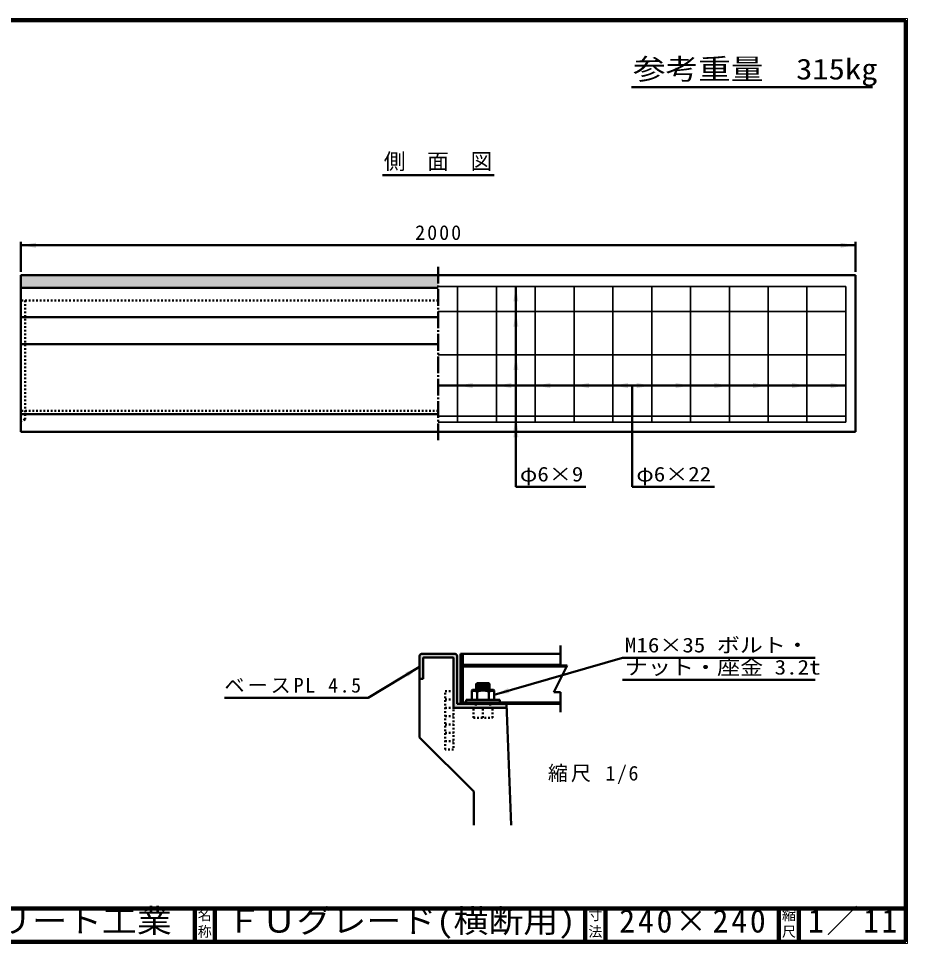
# Model space of a CAD drawing. Units: millimetres, scale not verified, with parts at other scales. Extents: x 100 to 4105, y 100 to 2870.
# Drawn here: x 1442 to 4105, y 100 to 2870 of the extents above; entities that cross this region are included whole.
import ezdxf
from ezdxf.enums import TextEntityAlignment as Align

# ---------------------------------------------------------------- set-up
doc = ezdxf.new("R2010")
doc.units = ezdxf.units.MM
doc.header["$LTSCALE"] = 5
doc.linetypes.add('USER1', pattern=[2.2, 1, -1.2])
doc.linetypes.add('USER2', pattern=[13.4, 10, -1.2, 1, -1.2])
doc.layers.add('V-nasSTD', color=7, linetype='Continuous', lineweight=50)
doc.styles.add('ＭＳ ゴシック', font='')
doc.styles.get('ＭＳ ゴシック').set_extended_font_data('MS Gothic')

msp = doc.modelspace()

# ---------------------------------------------------------------- hatches: boundary and pattern name
at = {"layer": 'V-nasSTD'}
for points in [[(1494.499, 2198.464), (1449.499, 2190.964), (1494.499, 2183.464)], [(3904.499, 2183.464), (3949.499, 2190.964), (3904.499, 2198.464)], [(1449.499, 2063.86), (2699.499, 2063.86), (2699.499, 2100.964), (1449.499, 2100.964), (1449.499, 1632.214)], [(2924.504, 2022.57), (2932.004, 2067.57), (2939.504, 2022.57)], [(2924.504, 1947.57), (2932.004, 1992.57), (2939.504, 1947.57)], [(2924.504, 1817.57), (2932.004, 1862.57), (2939.504, 1817.57)], [(2802.624, 1763.338), (2757.624, 1770.838), (2802.624, 1778.338)], [(2918.874, 1763.338), (2873.874, 1770.838), (2918.874, 1778.338)], [(3035.124, 1763.338), (2990.124, 1770.838), (3035.124, 1778.338)], [(3151.374, 1763.338), (3106.374, 1770.838), (3151.374, 1778.338)], [(3267.624, 1763.338), (3222.624, 1770.838), (3267.624, 1778.338)], [(3293.874, 1778.338), (3338.874, 1770.838), (3293.874, 1763.338)], [(3410.124, 1778.338), (3455.124, 1770.838), (3410.124, 1763.338)], [(3526.374, 1778.338), (3571.374, 1770.838), (3526.374, 1763.338)], [(3642.624, 1778.338), (3687.624, 1770.838), (3642.624, 1763.338)], [(3758.874, 1778.338), (3803.874, 1770.838), (3758.874, 1763.338)], [(3875.124, 1778.338), (3920.124, 1770.838), (3875.124, 1763.338)], [(2924.504, 1634.106), (2932.004, 1679.106), (2939.504, 1634.106)], [(2924.504, 1615.964), (2932.004, 1660.964), (2939.504, 1615.964)], [(2654.73, 892.258), (2643.48, 892.258), (2643.48, 961.008, -0.41421), (2649.73, 967.258), (2749.73, 967.258, -0.41421), (2755.98, 961.008), (2755.98, 817.258), (2903.48, 817.258), (2903.94, 806.008), (2744.73, 806.008), (2744.73, 955.383, 0.41421), (2744.105, 956.008), (2655.355, 956.008, 0.41421), (2654.73, 955.383)], [(2608.833, 898.739), (2601.08, 911.58), (2643.48, 928.418)], [(2912.545, 850.028), (2867.23, 844.758), (2908.387, 864.44)]]:
    msp.add_hatch(color=256, dxfattribs=at).paths.add_polyline_path(points)

# ---------------------------------------------------------------- linework, layer by layer
at = {"layer": 'V-nasSTD', "lineweight": 100}
for p, q in [((4100, 2865), (105, 2865)), ((4100, 105), (4100, 2865)), ((105, 205), (4100, 205)), ((1970, 205), (1970, 105)), ((2030, 205), (2030, 105)), ((3140, 205), (3140, 105)), ((3200, 205), (3200, 105)), ((3720, 205), (3720, 105)), ((3780, 205), (3780, 105)), ((105, 105), (4100, 105))]:
    msp.add_line(p, q, dxfattribs=at)
at = {"layer": 'V-nasSTD'}
for p, q in [((3278.536, 2664.753), (4000.536, 2664.753)), ((2532.499, 2400.964), (2866.499, 2400.964)), ((1449.499, 2200.964), (1449.499, 2110.964)), ((3949.499, 2190.964), (1449.499, 2190.964)), ((3949.499, 2200.964), (3949.499, 2110.964)), ((3949.499, 2100.964), (1449.499, 2100.964)), ((2699.499, 2100.964), (1449.499, 2100.964)), ((1449.499, 2100.964), (1449.499, 2063.86)), ((3949.499, 1632.214), (3949.499, 2100.964)), ((1449.499, 2063.86), (2699.499, 2063.86)), ((1449.499, 1632.214), (1449.499, 2063.86)), ((2932.004, 2067.57), (2932.004, 1467.57)), ((2699.499, 1975.964), (1449.499, 1975.964)), ((2699.499, 1894.714), (1449.499, 1894.714)), ((3920.124, 1770.838), (2699.499, 1770.838)), ((3280.749, 1770.838), (3280.749, 1467.57)), ((2699.499, 1685.339), (1449.499, 1685.339)), ((1449.499, 1632.214), (3949.499, 1632.214)), ((2932.004, 1467.57), (3142.004, 1467.57)), ((3280.749, 1467.57), (3526.749, 1467.57)), ((3065.98, 992.258), (3065.98, 932.258)), ((2643.48, 892.258), (2643.48, 961.008)), ((2643.48, 961.008), (2643.48, 892.258)), ((2749.73, 967.258), (2649.73, 967.258)), ((2649.73, 967.258), (2749.73, 967.258)), ((2654.73, 955.383), (2654.73, 892.258)), ((2654.73, 955.383), (2654.73, 892.258)), ((2744.105, 956.008), (2655.355, 956.008)), ((2744.105, 956.008), (2655.355, 956.008)), ((2744.73, 955.383), (2744.73, 806.008)), ((2744.73, 806.008), (2744.73, 955.383)), ((2755.98, 961.008), (2755.98, 817.258)), ((2755.98, 961.008), (2755.98, 817.258)), ((2765.98, 967.258), (2765.98, 817.258)), ((3065.98, 967.258), (2765.98, 967.258)), ((2773.48, 967.258), (2773.48, 817.258)), ((3251.55, 955.655), (2867.23, 844.758)), ((3251.55, 955.655), (3828.55, 955.655)), ((2489.385, 835.386), (2643.48, 928.418)), ((3065.98, 934.258), (2773.48, 934.258)), ((3084.73, 929.758), (2773.48, 929.758)), ((3085.98, 932.258), (3045.98, 852.258)), ((3085.98, 932.258), (3065.98, 932.258)), ((2643.48, 892.258), (2643.48, 717.258)), ((2654.73, 892.258), (2643.48, 892.258)), ((2654.73, 892.258), (2643.48, 892.258)), ((3251.55, 889.298), (3828.55, 889.298)), ((2802.23, 859.758), (2799.73, 857.258)), ((2802.23, 859.758), (2864.73, 859.758)), ((2815.98, 879.758), (2813.48, 877.258)), ((2813.48, 859.758), (2813.48, 877.258)), ((2813.48, 875.457), (2853.48, 874.06)), ((2813.48, 870.457), (2853.48, 869.06)), ((2813.48, 865.457), (2853.48, 864.06)), ((2813.48, 860.457), (2833.48, 859.758)), ((2815.98, 879.758), (2850.98, 879.758)), ((2850.98, 879.758), (2853.48, 877.258)), ((2853.48, 877.258), (2853.48, 859.758)), ((2864.73, 859.758), (2867.23, 857.258)), ((2059.385, 835.386), (2489.385, 835.386)), ((2799.73, 857.258), (2799.73, 829.758)), ((2815.98, 854.776), (2815.98, 829.758)), ((2850.98, 854.77), (2850.98, 829.758)), ((2867.23, 857.258), (2867.23, 829.758)), ((3065.98, 852.258), (3045.98, 852.258)), ((3065.98, 852.258), (3065.98, 792.258)), ((2903.94, 806.008), (2744.73, 806.008)), ((2903.94, 806.008), (2744.73, 806.008)), ((3065.98, 817.258), (2755.98, 817.258)), ((2755.98, 817.258), (2903.48, 817.258)), ((3065.98, 821.758), (2773.48, 821.758)), ((2783.48, 829.758), (2883.48, 829.758)), ((2783.48, 829.758), (2783.48, 821.758)), ((2852.355, 829.758), (2812.355, 829.758)), ((2883.48, 829.758), (2883.48, 821.758)), ((2903.48, 817.258), (2918.303, 454.758)), ((2903.48, 817.258), (2903.94, 806.008)), ((2643.48, 717.258), (2805.98, 554.758)), ((2805.98, 554.758), (2805.98, 454.758))]:
    msp.add_line(p, q, dxfattribs=at)
at = {"layer": 'V-nasSTD', "linetype": 'USER2'}
msp.add_line((2699.499, 1607.214), (2699.499, 2125.964), dxfattribs=at)
at = {"layer": 'V-nasSTD', "lineweight": 35}
for p, q in [((3920.124, 2067.57), (2699.499, 2067.57)), ((2757.624, 2067.57), (2757.624, 1660.964)), ((2873.874, 2067.57), (2873.874, 1660.964)), ((2990.124, 2067.57), (2990.124, 1660.964)), ((3106.374, 2067.57), (3106.374, 1660.964)), ((3222.624, 2067.57), (3222.624, 1660.964)), ((3338.874, 2067.57), (3338.874, 1660.964)), ((3455.124, 2067.57), (3455.124, 1660.964)), ((3571.374, 2067.57), (3571.374, 1660.964)), ((3687.624, 2067.57), (3687.624, 1660.964)), ((3803.874, 2067.57), (3803.874, 1660.964)), ((3920.124, 2067.57), (3920.124, 1660.964)), ((3920.124, 1992.57), (2699.499, 1992.57)), ((3920.124, 1862.57), (2699.499, 1862.57)), ((3920.124, 1679.106), (2699.499, 1679.106)), ((3920.124, 1660.964), (2699.499, 1660.964))]:
    msp.add_line(p, q, dxfattribs=at)
at = {"layer": 'V-nasSTD', "linetype": 'USER1'}
for p, q in [((2699.499, 2025.964), (1449.499, 2025.964)), ((1461.999, 2025.964), (1461.999, 1669.714)), ((2699.499, 1694.714), (1449.499, 1694.714)), ((1461.999, 1669.714), (1449.499, 1663.464)), ((2719.73, 681.008), (2719.73, 856.008)), ((2719.73, 856.008), (2744.73, 856.008)), ((2719.73, 831.008), (2744.73, 831.008)), ((2744.73, 856.008), (2744.73, 681.008)), ((2719.73, 806.008), (2744.73, 806.008)), ((2804.73, 776.008), (2804.73, 806.008)), ((2812.23, 817.258), (2811.105, 806.008)), ((2833.48, 776.008), (2833.48, 806.008)), ((2854.73, 817.258), (2855.855, 806.008)), ((2862.23, 776.008), (2862.23, 806.008)), ((2719.73, 781.008), (2744.73, 781.008)), ((2804.73, 776.008), (2862.23, 776.008)), ((2719.73, 756.008), (2744.73, 756.008)), ((2719.73, 731.008), (2744.73, 731.008)), ((2719.73, 706.008), (2744.73, 706.008)), ((2744.73, 681.008), (2719.73, 681.008))]:
    msp.add_line(p, q, dxfattribs=at)
at = {"layer": 'V-nasSTD', "lineweight": 13}
msp.add_lwpolyline([(100, 100), (100, 2870), (4105, 2870), (4105, 100)], close=True, dxfattribs=at)
at = {"layer": 'V-nasSTD'}
for centre, radius, start, end in [((2649.73, 961.008), 6.25, 90, 180), ((2649.73, 961.008), 6.25, 90, 180), ((2655.355, 955.383), 0.625, 90, 180), ((2655.355, 955.383), 0.625, 90, 180), ((2744.105, 955.383), 0.625, 0, 90), ((2744.105, 955.383), 0.625, 0, 90), ((2749.73, 961.008), 6.25, 0, 90), ((2749.73, 961.008), 6.25, 0, 90), ((2798.5, 794.77), 62.5, 73.75963, 88.87293), ((2833.48, 794.77), 62.5, 73.7398, 106.2602), ((2868.48, 794.77), 62.5, 91.14598, 106.2602)]:
    msp.add_arc(centre, radius, start, end, dxfattribs=at)

# ---------------------------------------------------------------- texts
at = {"layer": 'V-nasSTD', "style": 'ＭＳ ゴシック'}
for s, height, width, p in [('参考重量\u3000315kg', 62.32, 1.15, (3282.536, 2749.753)), ('φ6×9', 43.99, 1.15, (2944.004, 1527.57)), ('φ6×22', 43.99, 1.15, (3292.749, 1527.57)), ('M16×35 ボルト・', 43.99, 1.15, (3258.55, 1015.655)), ('ナット・座金 3.2t', 43.99, 1.15, (3258.55, 949.298)), ('株式会社船生コンクリート工業', 69.65, 1.1, (438.279, 202.55)), ('ＦＵグレード(横断用)', 69.65, 1.1, (2066.092, 202.47))]:
    msp.add_text(s, height=height, dxfattribs=dict(at, width=width)).set_placement(p, align=Align.TOP_LEFT)
for s, height, p in [('側\u3000面\u3000図', 47.65, (2536.495, 2465.964)), ('名', 30.79, (1978.982, 200.999)), ('寸', 30.79, (3148.982, 200.999)), ('縮', 30.79, (3728.982, 200.999)), ('称', 30.79, (1978.976, 151.01)), ('法', 30.79, (3148.976, 151.01)), ('尺', 30.79, (3728.976, 151.01))]:
    msp.add_text(s, height=height, dxfattribs=at).set_placement(p, align=Align.TOP_LEFT)
at = {"layer": 'V-nasSTD', "attachment_point": 1, "style": 'ＭＳ ゴシック'}
for s, insert, char_height in [('\\T1.2;2000', (2630.394, 2250.964), 43.99), ('\\T1.15;ベースPL\\~4.5', (2059.385, 895.386), 43.99), ('\\T1.15;縮尺\\~1/6', (3027.872, 632.052), 43.99), ('\\T1.18;240×240', (3241.581, 202.508), 69.65), ('\\T1.16;1／11', (3807.033, 202.582), 69.65)]:
    msp.add_mtext(s, dxfattribs=dict(at, insert=insert, char_height=char_height))

doc.saveas('drawing.dxf')
